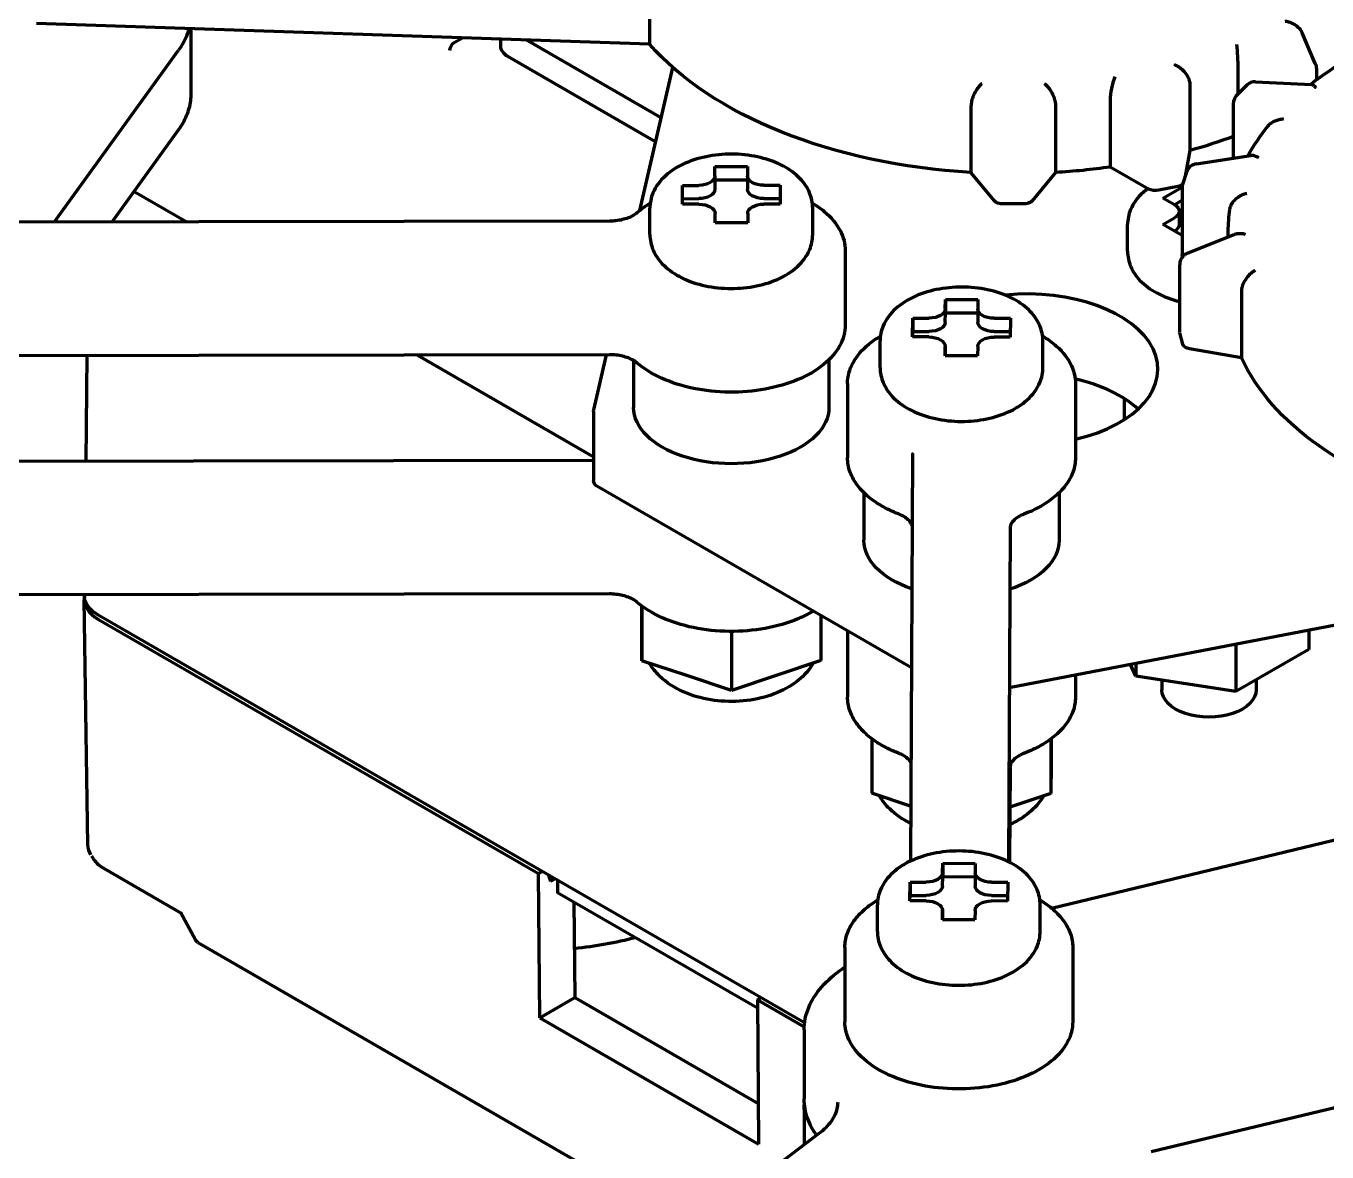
# Model space of a CAD drawing. Header units: millimetres. Extents: x 0 to 1189, y 0 to 841.
# Drawn here: x 583.7 to 623.66, y 314.16 to 348.75 of the extents above; entities that cross this region are included whole.
import ezdxf

# ---------------------------------------------------------------- set-up
doc = ezdxf.new("R2010")
doc.units = ezdxf.units.MM
doc.header["$LTSCALE"] = 0.75
doc.layers.add('Visible', color=7, linetype='Continuous', lineweight=70)

msp = doc.modelspace()

# ---------------------------------------------------------------- linework, layer by layer
at = {"layer": 'Visible', "extrusion": (0, 0.816497, 0.57735)}
for p, q in [((602.848, 350.232), (602.848, 348.191)), ((602.848, 348.191), (584.023, 348.826)), ((588.773, 346.688), (588.773, 348.666)), ((623.297, 347.6), (622.898, 348.535)), ((596.85, 348.239), (597.102, 348.385)), ((598.268, 348.301), (598.268, 348.137)), ((603.207, 345.925), (599.062, 348.318)), ((584.567, 342.726), (588.385, 348.009)), ((603.037, 345.193), (598.502, 347.811)), ((602.55, 343.084), (603.564, 347.472)), ((620.92, 347.446), (620.92, 346.661)), ((623.333, 347.427), (623.333, 347.089)), ((619.444, 346.962), (619.444, 344.921)), ((621.209, 346.942), (620.916, 346.657)), ((621.458, 347.037), (623.178, 346.95)), ((612.723, 346.287), (612.723, 344.246)), ((615.323, 346.287), (615.323, 344.246)), ((616.996, 346.455), (616.996, 344.414)), ((620.781, 346.346), (620.781, 344.686)), ((586.339, 342.728), (588.385, 345.56)), ((619.444, 344.921), (619.303, 344.136)), ((619.648, 344.514), (621.316, 344.768)), ((604.857, 344.43), (605.857, 344.432)), ((604.859, 344.142), (604.857, 344.43)), ((604.859, 344.141), (604.859, 343.733)), ((605.857, 344.432), (605.859, 344.143)), ((605.857, 344.432), (605.857, 344.024)), ((613.442, 343.382), (612.723, 344.246)), ((615.323, 344.246), (614.605, 343.382)), ((618.178, 343.74), (616.996, 344.414)), ((619.344, 344.258), (619.228, 343.91)), ((587.016, 343.665), (588.632, 342.732)), ((603.86, 343.851), (604.36, 343.852)), ((603.863, 343.274), (603.86, 343.851)), ((604.859, 344.022), (605.857, 344.024)), ((605.857, 344.024), (605.859, 343.735)), ((606.36, 343.855), (606.86, 343.856)), ((606.86, 343.856), (606.863, 343.279)), ((606.86, 343.856), (606.86, 343.448)), ((619.076, 343.822), (618.49, 343.7)), ((618.62, 343.463), (619.206, 343.802)), ((619.205, 343.771), (619.205, 341.73)), ((603.862, 343.443), (604.36, 343.444)), ((604.363, 343.275), (603.863, 343.274)), ((606.36, 343.447), (606.86, 343.448)), ((606.863, 343.279), (606.363, 343.278)), ((606.86, 343.448), (606.861, 343.279)), ((614.335, 343.283), (613.712, 343.283)), ((618.973, 343.259), (618.62, 343.463)), ((618.973, 343.259), (619.205, 343.393)), ((602.861, 342.34), (602.861, 343.157)), ((604.865, 342.698), (604.864, 342.987)), ((605.864, 342.989), (605.865, 342.7)), ((605.864, 342.989), (605.864, 342.7)), ((607.861, 342.34), (607.861, 343.157)), ((619.12, 343.055), (619.12, 342.647)), ((601.616, 342.753), (579.099, 342.717)), ((605.865, 342.7), (604.865, 342.698)), ((617.534, 341.83), (617.534, 342.647)), ((618.62, 342.647), (618.973, 342.851)), ((619.205, 342.309), (618.62, 342.647)), ((619.396, 341.78), (620.81, 342.34)), ((620.615, 342.442), (620.615, 342.263)), ((608.861, 341.85), (608.861, 339.564)), ((619.131, 341.396), (619.131, 339.355)), ((621.03, 340.598), (621.03, 338.557)), ((611.935, 340.061), (611.937, 340.349)), ((611.937, 340.349), (612.937, 340.348)), ((611.937, 340.349), (611.937, 339.941)), ((612.937, 340.348), (612.935, 340.059)), ((610.931, 339.196), (610.934, 339.774)), ((610.934, 339.774), (611.434, 339.773)), ((610.934, 339.774), (610.934, 339.365)), ((611.935, 339.653), (611.937, 339.941)), ((611.937, 339.941), (612.935, 339.94)), ((612.935, 340.058), (612.935, 339.65)), ((613.434, 339.77), (613.934, 339.769)), ((613.934, 339.769), (613.931, 339.192)), ((610.933, 339.196), (610.934, 339.365)), ((610.934, 339.365), (611.434, 339.365)), ((613.434, 339.361), (613.932, 339.361)), ((619.23, 338.973), (619.135, 339.328)), ((609.932, 338.258), (609.932, 339.074)), ((611.431, 339.196), (610.931, 339.196)), ((611.928, 338.617), (611.93, 338.906)), ((611.93, 338.907), (611.93, 338.617)), ((612.93, 338.904), (612.928, 338.616)), ((613.931, 339.192), (613.431, 339.192)), ((614.932, 338.258), (614.932, 339.074)), ((601.624, 338.65), (579.107, 338.614)), ((585.54, 335.379), (585.579, 338.624)), ((595.719, 338.641), (601.13, 335.516)), ((601.135, 336.956), (601.526, 338.65)), ((602.361, 338.473), (602.361, 337.033)), ((608.361, 338.497), (608.361, 337.033)), ((612.928, 338.616), (611.928, 338.617)), ((621.03, 338.557), (619.44, 338.834)), ((608.932, 337.768), (608.932, 335.482)), ((615.932, 337.768), (615.932, 335.482)), ((617.424, 337.312), (617.424, 336.653)), ((601.13, 336.911), (601.13, 334.788)), ((601.13, 335.404), (581.024, 335.371)), ((610.922, 335.61), (610.862, 323.096)), ((610.891, 329.037), (601.23, 334.615)), ((609.432, 334.415), (609.432, 332.951)), ((615.432, 334.415), (615.432, 332.951)), ((613.922, 333.319), (613.873, 323.079)), ((601.624, 331.302), (579.107, 331.266)), ((585.49, 331.262), (585.491, 331.276)), ((585.598, 323.597), (585.484, 331.126)), ((602.611, 330.17), (602.608, 330.938)), ((602.616, 330.932), (602.616, 329.253)), ((627.805, 331.091), (613.899, 328.415)), ((585.924, 330.522), (599.443, 322.716)), ((607.612, 318.126), (585.93, 330.644)), ((608.116, 330.64), (608.116, 329.262)), ((602.611, 330.172), (602.611, 330.011)), ((602.616, 329.253), (602.611, 330.17)), ((605.37, 330.153), (605.37, 328.341)), ((608.932, 330.168), (608.932, 328.133)), ((623.101, 330.186), (623.101, 329.598)), ((620.856, 329.754), (620.856, 328.302)), ((623.101, 329.598), (620.856, 328.302)), ((603.993, 328.797), (602.616, 329.253)), ((608.116, 329.262), (606.743, 328.802)), ((617.788, 328.776), (617.623, 329.132)), ((617.788, 329.164), (617.788, 328.776)), ((605.37, 328.341), (603.993, 328.797)), ((606.743, 328.802), (605.37, 328.341)), ((615.932, 328.807), (615.932, 328.133)), ((620.856, 328.302), (617.788, 328.776)), ((618.584, 328.653), (618.584, 328.358)), ((621.484, 328.664), (621.484, 328.358)), ((609.678, 326.856), (609.678, 325.18)), ((615.178, 326.849), (615.178, 325.171)), ((615.186, 326.856), (615.182, 326.088)), ((615.182, 326.088), (615.178, 325.171)), ((615.182, 326.09), (615.182, 325.929)), ((613.922, 325.97), (613.908, 323.061)), ((610.87, 324.78), (609.678, 325.18)), ((615.178, 325.171), (613.916, 324.753)), ((615.195, 321.654), (628.437, 324.843)), ((585.77, 323.166), (585.718, 323.248)), ((611.852, 322.74), (611.854, 323.029)), ((611.854, 323.029), (612.854, 323.027)), ((611.854, 323.029), (611.854, 322.621)), ((612.854, 323.027), (612.852, 322.739)), ((586.098, 322.865), (588.481, 321.49)), ((599.443, 322.716), (599.552, 322.779)), ((599.477, 318.286), (599.443, 322.716)), ((599.745, 322.668), (599.811, 322.479)), ((599.941, 322.555), (599.811, 322.479)), ((600.023, 322.507), (600.023, 322.112)), ((611.852, 322.332), (611.854, 322.621)), ((611.854, 322.621), (612.852, 322.619)), ((612.852, 322.738), (612.852, 322.33)), ((600.023, 322.136), (606.163, 318.591)), ((600.023, 322.112), (600.044, 322.124)), ((610.848, 321.876), (610.851, 322.453)), ((610.851, 322.453), (611.351, 322.452)), ((610.851, 322.453), (610.851, 322.045)), ((613.351, 322.449), (613.851, 322.448)), ((613.851, 322.448), (613.848, 321.871)), ((600.529, 321.844), (600.552, 318.906)), ((609.849, 320.937), (609.849, 321.754)), ((611.348, 321.875), (610.848, 321.876)), ((610.85, 321.876), (610.851, 322.045)), ((610.851, 322.045), (611.351, 322.044)), ((613.848, 321.871), (613.348, 321.872)), ((613.351, 322.041), (613.849, 322.04)), ((614.849, 320.937), (614.849, 321.754)), ((588.449, 321.508), (588.902, 320.678)), ((611.845, 321.297), (611.847, 321.586)), ((612.845, 321.295), (611.845, 321.297)), ((611.847, 321.586), (611.847, 321.297)), ((612.847, 321.584), (612.845, 321.295)), ((588.978, 320.6), (604.199, 311.812)), ((608.849, 320.448), (608.849, 318.161)), ((615.849, 320.448), (615.849, 318.161)), ((599.477, 318.286), (600.552, 318.906)), ((600.552, 318.906), (606.185, 315.654)), ((606.161, 318.838), (606.27, 318.901)), ((606.161, 318.838), (606.194, 314.407)), ((606.161, 318.838), (607.602, 318.006)), ((599.477, 318.286), (606.194, 314.407)), ((634.914, 318.176), (618.257, 314.164)), ((607.599, 317.916), (607.599, 315.793)), ((607.599, 315.467), (607.599, 314.384)), ((608.052, 314.727), (599.793, 308.481))]:
    msp.add_line(p, q, dxfattribs=at)
at = {"layer": 'Visible', "extrusion": (-2e-16, 1e-16, -1)}
msp.add_arc((-586.712, 349.241), 2.077, 196.0184, 216.3661, dxfattribs=at)
at = {"layer": 'Visible', "extrusion": (-1e-16, 1e-16, -1)}
for centre, radius, start, end in [((-615.02, 347.451), 5.9, 172.857, 180.0523), ((-601.33, 334.788), 0.2, 300, 360)]:
    msp.add_arc(centre, radius, start, end, dxfattribs=at)
at = {"layer": 'Visible'}
for centre, radius, start, end in [((629.62, 338.635), 10.535, 120.0668, 127.8697), ((619.031, 346.418), 2.035, 157.8768, 178.9405), ((621.441, 346.705), 0.333, 87.0337, 134.3695), ((621.215, 346.342), 0.434, 133.5122, 179.4559), ((626.631, 341.797), 6.162, 141.1235, 151.321), ((619.703, 344.14), 0.378, 98.3255, 161.8778), ((619.644, 343.77), 0.438, 161.4125, 179.8584), ((625.142, 342.441), 4.526, 171.4839, 179.9884)]:
    msp.add_arc(centre, radius, start, end, dxfattribs=at)
at = {"layer": 'Visible', "extrusion": (0, 0, -1)}
for centre, radius, start, end in [((-622.894, 347.426), 0.439, 156.6692, 179.7903), ((-601.33, 336.911), 0.2, 360, 13.0039)]:
    msp.add_arc(centre, radius, start, end, dxfattribs=at)
at = {"layer": 'Visible', "extrusion": (-2e-16, 0, -1)}
msp.add_arc((-589.078, 320.773), 0.2, 300, 331.3671, dxfattribs=at)
at = {"layer": 'Visible', "extrusion": (0, -2e-16, -1)}
msp.add_ellipse((596.858, 348.071), major_axis=(0.09, 0.179), ratio=0.610669, start_param=3.969954, end_param=5.532265, dxfattribs=at)
at = {"layer": 'Visible'}
for centre, major_axis, ratio, start_param, end_param in [((599.068, 348.137), (0.8, 0), 0.57735, 3.141593, 3.926991), ((614.465, 338.207), (-4, 0), 0.57735, 1.946328, 4.886369), ((614.465, 335.757), (4, 0), 0.57735, 0.55899, 1.197391), ((586.984, 331.134), (-1.5, 0), 0.577306, -0.099999, 0.78536), ((598.983, 325.243), (-8.5, 0), 0.57735, 1.755004, 1.986665)]:
    msp.add_ellipse(centre, major_axis=major_axis, ratio=ratio, start_param=start_param, end_param=end_param, dxfattribs=at)
at = {"layer": 'Visible', "extrusion": (-1e-16, -2e-16, -1)}
for centre, major_axis, start_param, end_param in [((614.023, 351.424), (12.5, 0), 1.674985, 2.677066), ((618.389, 343.863), (0.3, 0), 1.226486, 2.350024), ((614.335, 343.456), (-0.3, 0), 3.588851, 4.712389), ((618.62, 343.055), (0.5, 0), -0.785398, 0.785398), ((633.115, 340.401), (12.5, 0), 2.035323, 2.883175)]:
    msp.add_ellipse(centre, major_axis=major_axis, ratio=0.57735, start_param=start_param, end_param=end_param, dxfattribs=at)
at = {"layer": 'Visible', "extrusion": (-2e-16, -2e-16, -1)}
for centre, major_axis, start_param, end_param in [((614.023, 351.424), (12.5, 0), 0.999655, 1.122298), ((619.431, 339.355), (0.3, 0), 2.987363, 3.141593), ((612.432, 332.951), (3, 0), 2.106068, 3.141593)]:
    msp.add_ellipse(centre, major_axis=major_axis, ratio=0.57735, start_param=start_param, end_param=end_param, dxfattribs=at)
at = {"layer": 'Visible', "extrusion": (-1e-16, 0, -1)}
for centre, start_param, end_param in [((604.359, 344.141), -0.002766, 1.56803), ((604.359, 343.733), 0, 1.56803), ((606.364, 342.989), 3.138827, 4.709623)]:
    msp.add_ellipse(centre, major_axis=(0.5, 0), ratio=0.57735, start_param=start_param, end_param=end_param, dxfattribs=at)
at = {"layer": 'Visible', "extrusion": (-2e-16, -1e-16, -1)}
for centre, major_axis, start_param, end_param in [((606.359, 344.144), (0.5, 0), 1.56803, 3.138827), ((614.023, 351.424), (-12.5, 0), 4.472267, 4.608201), ((606.359, 343.736), (0.5, 0), 1.56803, 3.138827), ((618.974, 343.985), (-0.3, 0), 3.750756, 4.368079), ((604.364, 342.986), (0.5, 0), 4.709623, 6.280419)]:
    msp.add_ellipse(centre, major_axis=major_axis, ratio=0.57735, start_param=start_param, end_param=end_param, dxfattribs=at)
at = {"layer": 'Visible', "extrusion": (-1e-16, -3e-16, -1)}
for centre, major_axis, start_param, end_param in [((613.712, 343.456), (-0.3, 0), 4.712389, 5.835927), ((619.527, 339), (0.3, 0), 1.863826, 2.987363), ((586.99, 331.256), (-1.5, 0), -0.785408, 0.006981), ((611.352, 322.741), (0.5, 0), 0.002766, 1.573562), ((613.352, 322.738), (0.5, 0), 1.573562, 3.144359), ((611.352, 322.333), (0.5, 0), 0.002766, 1.573562), ((613.352, 322.33), (0.5, 0), 1.573562, 3.141593), ((611.347, 321.586), (0.5, 0), -1.56803, 0.002766), ((613.347, 321.583), (0.5, 0), 3.144359, 4.715155)]:
    msp.add_ellipse(centre, major_axis=major_axis, ratio=0.57735, start_param=start_param, end_param=end_param, dxfattribs=at)
at = {"layer": 'Visible', "extrusion": (-1e-16, -4e-16, -1)}
for centre, major_axis, end_param in [((618.62, 342.647), (0.5, 0), 0.785398), ((612.432, 332.951), (3, 0), 1.054625), ((620.034, 328.358), (1.45, 0), 3.141593)]:
    msp.add_ellipse(centre, major_axis=major_axis, ratio=0.57735, start_param=0, end_param=end_param, dxfattribs=at)
at = {"layer": 'Visible', "extrusion": (-2e-16, -4e-16, -1)}
msp.add_ellipse((619.505, 341.73), major_axis=(0.3, 0), ratio=0.57735, start_param=2.737186, end_param=3.141593, dxfattribs=at)
at = {"layer": 'Visible', "extrusion": (-3e-16, -3e-16, -1)}
for centre, start_param, end_param in [((611.435, 340.062), 0.002766, 1.573562), ((613.435, 340.058), 1.573562, 3.144359), ((611.435, 339.653), 0.002766, 1.573562), ((613.435, 339.65), 1.573562, 3.141593), ((611.43, 338.907), -1.56803, 0.002766), ((613.43, 338.904), 3.144359, 4.715155)]:
    msp.add_ellipse(centre, major_axis=(0.5, 0), ratio=0.57735, start_param=start_param, end_param=end_param, dxfattribs=at)
at = {"layer": 'Visible', "extrusion": (-3e-16, -1e-16, -1)}
msp.add_ellipse((605.361, 337.033), major_axis=(3, 0), ratio=0.57735, start_param=0, end_param=3.141593, dxfattribs=at)
at = {"layer": 'Visible'}
for points, knots in [([(622.374, 348.898), (622.375, 348.898), (622.377, 348.898), (622.423, 348.89), (622.468, 348.878), (622.556, 348.847), (622.598, 348.828), (622.699, 348.771), (622.755, 348.729), (622.841, 348.638), (622.874, 348.591), (622.897, 348.539), (622.898, 348.537), (622.898, 348.535)], [-0.16942043, -0.16942043, -0.16942043, -0.16942043, -0.16905579, -0.16905579, -0.15495247, -0.15495247, -0.14106674, -0.14106674, -0.12015184, -0.12015184, -0.10178354, -0.10178354, -0.10107132, -0.10107132, -0.10107132, -0.10107132]), ([(613.052, 346.968), (613.051, 346.967), (613.05, 346.967), (613.023, 346.944), (612.996, 346.917), (612.945, 346.857), (612.919, 346.824), (612.86, 346.734), (612.827, 346.674), (612.775, 346.554), (612.755, 346.496), (612.73, 346.385), (612.723, 346.334), (612.723, 346.287)], [-0.00036465, -0.00036465, -0.00036465, -0.00036465, 0, 0, 0.01410331, 0.01410331, 0.02798905, 0.02798905, 0.04890394, 0.04890394, 0.06727225, 0.06727225, 0.08452789, 0.08452789, 0.08452789, 0.08452789]), ([(623.317, 346.851), (623.317, 346.851), (623.316, 346.852), (623.296, 346.877), (623.276, 346.897), (623.238, 346.928), (623.22, 346.939), (623.194, 346.948), (623.186, 346.95), (623.178, 346.95)], [-0.00036465, -0.00036465, -0.00036465, -0.00036465, 0, 0, 0.01410331, 0.01410331, 0.02798905, 0.02798905, 0.03466146, 0.03466146, 0.03466146, 0.03466146]), ([(622.327, 345.885), (622.326, 345.885), (622.325, 345.885), (622.277, 345.883), (622.23, 345.877), (622.139, 345.856), (622.095, 345.842), (621.991, 345.797), (621.933, 345.762), (621.867, 345.701), (621.85, 345.683), (621.834, 345.664)], [-0.16942043, -0.16942043, -0.16942043, -0.16942043, -0.16905579, -0.16905579, -0.15495247, -0.15495247, -0.14106674, -0.14106674, -0.12015184, -0.12015184, -0.11193437, -0.11193437, -0.11193437, -0.11193437]), ([(607.861, 343.157), (607.861, 343.317), (607.827, 343.476), (607.699, 343.782), (607.6, 343.927), (607.336, 344.206), (607.162, 344.334), (606.753, 344.555), (606.513, 344.644), (606.006, 344.768), (605.74, 344.803), (605.206, 344.817), (604.938, 344.798), (604.422, 344.706), (604.174, 344.633), (603.718, 344.432), (603.51, 344.304), (603.172, 343.996), (603.038, 343.819), (602.894, 343.472), (602.861, 343.315), (602.861, 343.157)], [3.138827, 3.138827, 3.138827, 3.138827, 3.376365, 3.376365, 3.637901, 3.637901, 3.956214, 3.956214, 4.30936, 4.30936, 4.661548, 4.661548, 5.01025, 5.01025, 5.361014, 5.361014, 5.715701, 5.715701, 6.045937, 6.045937, 6.280419, 6.280419, 6.280419, 6.280419]), ([(621.554, 344.706), (621.553, 344.707), (621.552, 344.707), (621.518, 344.727), (621.485, 344.742), (621.421, 344.763), (621.391, 344.769), (621.346, 344.771), (621.331, 344.77), (621.316, 344.768)], [-0.00036465, -0.00036465, -0.00036465, -0.00036465, 0, 0, 0.01410331, 0.01410331, 0.02798905, 0.02798905, 0.03543731, 0.03543731, 0.03543731, 0.03543731]), ([(618.153, 343.754), (618.103, 343.716), (618.054, 343.676), (617.845, 343.486), (617.711, 343.309), (617.567, 342.962), (617.534, 342.804), (617.534, 342.647)], [6.4098449, 6.4098449, 6.4098449, 6.4098449, 6.5038652, 6.5038652, 6.8341016, 6.8341016, 7.0685835, 7.0685835, 7.0685835, 7.0685835]), ([(621.187, 343.604), (621.185, 343.604), (621.184, 343.604), (621.14, 343.593), (621.097, 343.577), (621.014, 343.54), (620.974, 343.517), (620.878, 343.452), (620.825, 343.405), (620.743, 343.307), (620.712, 343.257), (620.679, 343.174), (620.67, 343.143), (620.665, 343.112)], [-0.16942043, -0.16942043, -0.16942043, -0.16942043, -0.16905579, -0.16905579, -0.15495247, -0.15495247, -0.14106674, -0.14106674, -0.12015184, -0.12015184, -0.10178354, -0.10178354, -0.09063303, -0.09063303, -0.09063303, -0.09063303]), ([(602.861, 342.34), (602.861, 342.18), (602.895, 342.021), (603.024, 341.715), (603.123, 341.57), (603.387, 341.291), (603.561, 341.164), (603.97, 340.942), (604.21, 340.853), (604.716, 340.729), (604.983, 340.695), (605.517, 340.68), (605.785, 340.699), (606.3, 340.792), (606.548, 340.865), (607.005, 341.065), (607.213, 341.194), (607.55, 341.501), (607.685, 341.678), (607.828, 342.025), (607.861, 342.182), (607.861, 342.34)], [6.280419, 6.280419, 6.280419, 6.280419, 6.517958, 6.517958, 6.779494, 6.779494, 7.097806, 7.097806, 7.450953, 7.450953, 7.803141, 7.803141, 8.151843, 8.151843, 8.502607, 8.502607, 8.857294, 8.857294, 9.18753, 9.18753, 9.422012, 9.422012, 9.422012, 9.422012]), ([(621.147, 342.344), (621.146, 342.344), (621.145, 342.345), (621.102, 342.357), (621.059, 342.364), (620.977, 342.37), (620.938, 342.369), (620.869, 342.359), (620.838, 342.351), (620.81, 342.34)], [-0.00036465, -0.00036465, -0.00036465, -0.00036465, 0, 0, 0.01410331, 0.01410331, 0.02798905, 0.02798905, 0.03969633, 0.03969633, 0.03969633, 0.03969633]), ([(617.534, 341.83), (617.534, 341.67), (617.568, 341.511), (617.696, 341.204), (617.795, 341.06), (618.059, 340.781), (618.234, 340.653), (618.641, 340.432), (618.879, 340.344), (619.131, 340.282)], [0.785398, 0.785398, 0.785398, 0.785398, 1.022937, 1.022937, 1.284473, 1.284473, 1.602785, 1.602785, 1.953817, 1.953817, 1.953817, 1.953817]), ([(619.396, 341.78), (619.369, 341.769), (619.341, 341.755), (619.288, 341.72), (619.263, 341.699), (619.217, 341.649), (619.197, 341.621), (619.164, 341.56), (619.151, 341.528), (619.135, 341.462), (619.131, 341.428), (619.131, 341.396)], [-0.8618925, -0.8618925, -0.8618925, -0.8618925, -0.689514, -0.689514, -0.5171355, -0.5171355, -0.344757, -0.344757, -0.1723785, -0.1723785, 0, 0, 0, 0]), ([(621.446, 341.236), (621.445, 341.235), (621.444, 341.235), (621.409, 341.215), (621.375, 341.192), (621.309, 341.139), (621.277, 341.11), (621.201, 341.028), (621.16, 340.971), (621.095, 340.858), (621.07, 340.803), (621.038, 340.695), (621.03, 340.645), (621.03, 340.598)], [-0.16942043, -0.16942043, -0.16942043, -0.16942043, -0.16905579, -0.16905579, -0.15495247, -0.15495247, -0.14106674, -0.14106674, -0.12015184, -0.12015184, -0.10178354, -0.10178354, -0.08452789, -0.08452789, -0.08452789, -0.08452789]), ([(614.932, 339.074), (614.932, 339.234), (614.898, 339.394), (614.77, 339.7), (614.671, 339.844), (614.407, 340.124), (614.233, 340.251), (613.824, 340.473), (613.584, 340.562), (613.078, 340.685), (612.811, 340.72), (612.277, 340.735), (612.009, 340.715), (611.493, 340.623), (611.245, 340.55), (610.789, 340.349), (610.581, 340.221), (610.244, 339.914), (610.109, 339.737), (609.965, 339.39), (609.932, 339.232), (609.932, 339.074)], [3.144359, 3.144359, 3.144359, 3.144359, 3.381897, 3.381897, 3.643433, 3.643433, 3.961746, 3.961746, 4.314892, 4.314892, 4.66708, 4.66708, 5.015782, 5.015782, 5.366546, 5.366546, 5.721233, 5.721233, 6.05147, 6.05147, 6.285951, 6.285951, 6.285951, 6.285951]), ([(608.861, 339.564), (608.861, 339.349), (608.804, 339.133), (608.581, 338.721), (608.412, 338.526), (607.977, 338.171), (607.708, 338.014), (607.099, 337.758), (606.759, 337.659), (606.045, 337.529), (605.671, 337.498), (604.924, 337.506), (604.553, 337.545), (603.848, 337.69), (603.515, 337.795), (602.933, 338.06), (602.681, 338.216), (602.474, 338.393)], [3.144359, 3.144359, 3.144359, 3.144359, 3.447308, 3.447308, 3.761223, 3.761223, 4.085042, 4.085042, 4.409769, 4.409769, 4.733683, 4.733683, 5.057277, 5.057277, 5.38127, 5.38127, 5.694154, 5.694154, 5.694154, 5.694154]), ([(608.932, 337.768), (608.932, 337.984), (608.99, 338.199), (609.213, 338.611), (609.382, 338.807), (609.701, 339.066), (609.816, 339.147), (609.942, 339.221)], [1.5680303, 1.5680303, 1.5680303, 1.5680303, 1.87098, 1.87098, 2.1848941, 2.1848941, 2.3385691, 2.3385691, 2.3385691, 2.3385691]), ([(602.474, 338.393), (602.44, 338.423), (602.399, 338.452), (602.306, 338.505), (602.255, 338.529), (602.144, 338.572), (602.084, 338.59), (601.959, 338.62), (601.894, 338.631), (601.76, 338.646), (601.692, 338.65), (601.624, 338.65)], [3.7306236, 3.7306236, 3.7306236, 3.7306236, 3.9269767, 3.9269767, 4.1233298, 4.1233298, 4.3196828, 4.3196828, 4.5160359, 4.5160359, 4.712389, 4.712389, 4.712389, 4.712389]), ([(609.932, 338.258), (609.932, 338.098), (609.966, 337.939), (610.095, 337.632), (610.194, 337.488), (610.458, 337.209), (610.632, 337.081), (611.041, 336.859), (611.281, 336.771), (611.787, 336.647), (612.054, 336.612), (612.588, 336.597), (612.856, 336.617), (613.371, 336.709), (613.62, 336.782), (614.076, 336.983), (614.284, 337.111), (614.621, 337.419), (614.756, 337.595), (614.899, 337.943), (614.932, 338.1), (614.932, 338.258)], [0.002766, 0.002766, 0.002766, 0.002766, 0.240304, 0.240304, 0.50184, 0.50184, 0.820153, 0.820153, 1.1733, 1.1733, 1.525488, 1.525488, 1.874189, 1.874189, 2.224954, 2.224954, 2.57964, 2.57964, 2.909877, 2.909877, 3.144359, 3.144359, 3.144359, 3.144359]), ([(610.5, 333.759), (610.311, 333.833), (610.134, 333.917), (609.811, 334.104), (609.665, 334.207), (609.409, 334.43), (609.298, 334.549), (609.119, 334.8), (609.049, 334.932), (608.956, 335.203), (608.932, 335.342), (608.932, 335.482)], [0.589031, 0.589031, 0.589031, 0.589031, 0.7848308, 0.7848308, 0.9806307, 0.9806307, 1.1764305, 1.1764305, 1.3722304, 1.3722304, 1.5680303, 1.5680303, 1.5680303, 1.5680303]), ([(610.911, 333.401), (610.91, 333.406), (610.908, 333.411), (610.896, 333.447), (610.88, 333.479), (610.835, 333.541), (610.807, 333.572), (610.738, 333.632), (610.697, 333.661), (610.606, 333.714), (610.555, 333.738), (610.5, 333.759)], [1.7353237, 1.7353237, 1.7353237, 1.7353237, 1.7693622, 1.7693622, 1.9651621, 1.9651621, 2.160962, 2.160962, 2.3567618, 2.3567618, 2.5525617, 2.5525617, 2.5525617, 2.5525617]), ([(614.349, 333.753), (614.294, 333.732), (614.242, 333.708), (614.15, 333.655), (614.109, 333.626), (614.039, 333.566), (614.011, 333.535), (613.965, 333.472), (613.949, 333.441), (613.927, 333.379), (613.922, 333.349), (613.922, 333.319)], [3.7306236, 3.7306236, 3.7306236, 3.7306236, 3.9269767, 3.9269767, 4.1233298, 4.1233298, 4.3196828, 4.3196828, 4.5160359, 4.5160359, 4.712389, 4.712389, 4.712389, 4.712389]), ([(602.474, 331.045), (602.44, 331.075), (602.399, 331.104), (602.306, 331.157), (602.255, 331.181), (602.144, 331.223), (602.084, 331.242), (601.959, 331.271), (601.894, 331.283), (601.76, 331.298), (601.692, 331.302), (601.624, 331.302)], [3.7306236, 3.7306236, 3.7306236, 3.7306236, 3.9269767, 3.9269767, 4.1233298, 4.1233298, 4.3196828, 4.3196828, 4.5160359, 4.5160359, 4.712389, 4.712389, 4.712389, 4.712389]), ([(607.877, 330.777), (607.731, 330.689), (607.573, 330.609), (607.099, 330.409), (606.759, 330.31), (606.045, 330.18), (605.671, 330.149), (604.924, 330.157), (604.553, 330.196), (603.848, 330.341), (603.515, 330.447), (602.933, 330.711), (602.681, 330.868), (602.474, 331.045)], [3.904707, 3.904707, 3.904707, 3.904707, 4.085042, 4.085042, 4.409769, 4.409769, 4.733683, 4.733683, 5.057277, 5.057277, 5.38127, 5.38127, 5.694154, 5.694154, 5.694154, 5.694154]), ([(607.883, 329.184), (607.836, 329.104), (607.784, 329.028), (607.582, 328.778), (607.413, 328.633), (607.001, 328.36), (606.75, 328.248), (606.206, 328.079), (605.911, 328.028), (605.319, 327.99), (605.022, 328.004), (604.441, 328.098), (604.158, 328.177), (603.625, 328.413), (603.374, 328.569), (603.039, 328.896), (602.932, 329.027), (602.843, 329.178)], [0.327901, 0.327901, 0.327901, 0.327901, 0.4378, 0.4378, 0.720525, 0.720525, 1.079682, 1.079682, 1.465208, 1.465208, 1.845369, 1.845369, 2.227728, 2.227728, 2.610087, 2.610087, 2.816463, 2.816463, 2.816463, 2.816463]), ([(610.5, 326.411), (610.311, 326.484), (610.134, 326.568), (609.811, 326.755), (609.665, 326.859), (609.409, 327.081), (609.298, 327.2), (609.119, 327.451), (609.049, 327.583), (608.956, 327.855), (608.932, 327.994), (608.932, 328.133)], [0.589031, 0.589031, 0.589031, 0.589031, 0.7848308, 0.7848308, 0.9806307, 0.9806307, 1.1764305, 1.1764305, 1.3722304, 1.3722304, 1.5680303, 1.5680303, 1.5680303, 1.5680303]), ([(615.932, 328.133), (615.932, 327.993), (615.908, 327.853), (615.814, 327.58), (615.744, 327.448), (615.563, 327.196), (615.451, 327.076), (615.192, 326.853), (615.044, 326.749), (614.718, 326.562), (614.54, 326.478), (614.349, 326.405)], [4.7096229, 4.7096229, 4.7096229, 4.7096229, 4.9065292, 4.9065292, 5.1034355, 5.1034355, 5.3003418, 5.3003418, 5.4972481, 5.4972481, 5.6941543, 5.6941543, 5.6941543, 5.6941543]), ([(610.877, 326.132), (610.871, 326.142), (610.864, 326.152), (610.835, 326.192), (610.807, 326.224), (610.738, 326.283), (610.697, 326.312), (610.606, 326.365), (610.555, 326.39), (610.5, 326.411)], [1.9037647, 1.9037647, 1.9037647, 1.9037647, 1.9651621, 1.9651621, 2.160962, 2.160962, 2.3567618, 2.3567618, 2.5525617, 2.5525617, 2.5525617, 2.5525617]), ([(614.349, 326.405), (614.294, 326.383), (614.242, 326.359), (614.15, 326.306), (614.109, 326.277), (614.039, 326.218), (614.011, 326.186), (613.965, 326.124), (613.949, 326.093), (613.927, 326.031), (613.922, 326.001), (613.922, 325.97)], [3.7306236, 3.7306236, 3.7306236, 3.7306236, 3.9269767, 3.9269767, 4.1233298, 4.1233298, 4.3196828, 4.3196828, 4.5160359, 4.5160359, 4.712389, 4.712389, 4.712389, 4.712389]), ([(614.849, 321.754), (614.849, 321.914), (614.816, 322.073), (614.687, 322.38), (614.588, 322.524), (614.324, 322.803), (614.15, 322.931), (613.741, 323.152), (613.501, 323.241), (612.995, 323.365), (612.728, 323.4), (612.194, 323.414), (611.926, 323.395), (611.41, 323.303), (611.162, 323.23), (610.706, 323.029), (610.498, 322.901), (610.161, 322.593), (610.026, 322.416), (609.882, 322.069), (609.849, 321.912), (609.849, 321.754)], [3.144359, 3.144359, 3.144359, 3.144359, 3.381897, 3.381897, 3.643433, 3.643433, 3.961746, 3.961746, 4.314892, 4.314892, 4.66708, 4.66708, 5.015782, 5.015782, 5.366546, 5.366546, 5.721233, 5.721233, 6.05147, 6.05147, 6.285951, 6.285951, 6.285951, 6.285951]), ([(608.849, 320.448), (608.849, 320.588), (608.874, 320.728), (608.968, 321.001), (609.038, 321.133), (609.219, 321.385), (609.331, 321.505), (609.579, 321.719), (609.712, 321.814), (609.859, 321.901)], [1.5680303, 1.5680303, 1.5680303, 1.5680303, 1.7649365, 1.7649365, 1.9618428, 1.9618428, 2.1587491, 2.1587491, 2.3385691, 2.3385691, 2.3385691, 2.3385691]), ([(609.849, 320.937), (609.849, 320.777), (609.883, 320.618), (610.012, 320.312), (610.111, 320.168), (610.375, 319.888), (610.549, 319.761), (610.958, 319.539), (611.198, 319.45), (611.704, 319.327), (611.971, 319.292), (612.505, 319.277), (612.773, 319.296), (613.288, 319.389), (613.537, 319.462), (613.993, 319.663), (614.201, 319.791), (614.538, 320.098), (614.673, 320.275), (614.816, 320.622), (614.849, 320.779), (614.849, 320.937)], [0.002766, 0.002766, 0.002766, 0.002766, 0.240304, 0.240304, 0.50184, 0.50184, 0.820153, 0.820153, 1.1733, 1.1733, 1.525488, 1.525488, 1.874189, 1.874189, 2.224954, 2.224954, 2.57964, 2.57964, 2.909877, 2.909877, 3.144359, 3.144359, 3.144359, 3.144359]), ([(607.599, 317.916), (607.599, 318.149), (607.647, 318.382), (607.832, 318.828), (607.969, 319.041), (608.317, 319.437), (608.53, 319.62), (608.798, 319.802), (608.824, 319.819), (608.849, 319.836)], [4.0603724, 4.0603724, 4.0603724, 4.0603724, 4.2954955, 4.2954955, 4.5306186, 4.5306186, 4.7657416, 4.7657416, 4.7900483, 4.7900483, 4.7900483, 4.7900483]), ([(615.849, 318.161), (615.849, 317.946), (615.792, 317.73), (615.569, 317.319), (615.4, 317.123), (614.965, 316.768), (614.696, 316.611), (614.087, 316.355), (613.747, 316.256), (613.033, 316.126), (612.659, 316.095), (611.912, 316.103), (611.541, 316.142), (610.836, 316.287), (610.503, 316.392), (609.91, 316.662), (609.65, 316.825), (609.23, 317.195), (609.07, 317.402), (608.89, 317.796), (608.849, 317.979), (608.849, 318.161)], [4.709623, 4.709623, 4.709623, 4.709623, 5.012573, 5.012573, 5.326487, 5.326487, 5.650306, 5.650306, 5.975033, 5.975033, 6.298948, 6.298948, 6.622541, 6.622541, 6.946534, 6.946534, 7.27133, 7.27133, 7.594626, 7.594626, 7.851216, 7.851216, 7.851216, 7.851216]), ([(607.982, 314.674), (607.932, 314.743), (607.886, 314.815), (607.792, 314.983), (607.747, 315.081), (607.674, 315.281), (607.646, 315.382), (607.609, 315.587), (607.599, 315.69), (607.599, 315.793)], [3.6684376, 3.6684376, 3.6684376, 3.6684376, 3.7475931, 3.7475931, 3.8518528, 3.8518528, 3.9561126, 3.9561126, 4.0603724, 4.0603724, 4.0603724, 4.0603724])]:
    msp.add_open_spline(points, degree=3, knots=knots, dxfattribs=at)
for points in [[(598.268, 348.301), (598.268, 348.316), (598.269, 348.33), (598.271, 348.345)], [(602.463, 343.012), (602.584, 343.117), (602.721, 343.214), (602.871, 343.304)], [(602.612, 329.954), (602.612, 329.973), (602.611, 329.992), (602.611, 330.011)], [(585.693, 323.285), (585.634, 323.38), (585.6, 323.488), (585.598, 323.597)], [(607.599, 315.467), (607.599, 315.521), (607.602, 315.576), (607.607, 315.63)]]:
    msp.add_open_spline(points, degree=3, dxfattribs=at)
at = {"layer": 'Visible', "extrusion": (-7.0766e-12, -5.7067e-12, -1)}
msp.add_open_spline([(618.975, 347.563), (618.976, 347.562), (618.977, 347.562), (619.016, 347.545), (619.055, 347.525), (619.129, 347.478), (619.164, 347.451), (619.25, 347.375), (619.297, 347.323), (619.37, 347.216), (619.398, 347.163), (619.434, 347.058), (619.444, 347.009), (619.444, 346.962)], degree=3, knots=[-0.16942043, -0.16942043, -0.16942043, -0.16942043, -0.16905579, -0.16905579, -0.15495247, -0.15495247, -0.14106674, -0.14106674, -0.12015184, -0.12015184, -0.10178354, -0.10178354, -0.08452789, -0.08452789, -0.08452789, -0.08452789], dxfattribs=at)
at = {"layer": 'Visible', "extrusion": (8.8818e-12, 4.285e-12, -1)}
msp.add_open_spline([(614.995, 346.968), (614.996, 346.967), (614.996, 346.967), (615.024, 346.944), (615.05, 346.917), (615.102, 346.857), (615.127, 346.824), (615.187, 346.734), (615.22, 346.674), (615.272, 346.554), (615.291, 346.496), (615.317, 346.385), (615.323, 346.334), (615.323, 346.287)], degree=3, knots=[-0.16942043, -0.16942043, -0.16942043, -0.16942043, -0.16905579, -0.16905579, -0.15495247, -0.15495247, -0.14106674, -0.14106674, -0.12015184, -0.12015184, -0.10178354, -0.10178354, -0.08452789, -0.08452789, -0.08452789, -0.08452789], dxfattribs=at)
at = {"layer": 'Visible', "extrusion": (6.3545e-12, -3.2963e-12, -1)}
msp.add_open_spline([(588.385, 345.56), (588.435, 345.629), (588.481, 345.7), (588.563, 345.845), (588.599, 345.919), (588.662, 346.069), (588.688, 346.145), (588.731, 346.298), (588.747, 346.376), (588.768, 346.532), (588.773, 346.61), (588.773, 346.688)], degree=3, knots=[5.2359878, 5.2359878, 5.2359878, 5.2359878, 5.315024, 5.315024, 5.3940602, 5.3940602, 5.4730964, 5.4730964, 5.5521326, 5.5521326, 5.6311688, 5.6311688, 5.6311688, 5.6311688], dxfattribs=at)
at = {"layer": 'Visible', "extrusion": (6.68591e-09, -3.63228e-08, 1)}
msp.add_open_spline([(619.337, 344.239), (619.332, 344.238), (619.326, 344.237), (619.321, 344.236)], degree=3, dxfattribs=at)
at = {"layer": 'Visible', "extrusion": (1.0423e-12, 3.327e-13, -1)}
msp.add_open_spline([(607.852, 343.304), (607.982, 343.226), (608.102, 343.143), (608.429, 342.873), (608.6, 342.669), (608.81, 342.259), (608.861, 342.055), (608.861, 341.85)], degree=3, knots=[2.3738199, 2.3738199, 2.3738199, 2.3738199, 2.533452, 2.533452, 2.8571961, 2.8571961, 3.1443587, 3.1443587, 3.1443587, 3.1443587], dxfattribs=at)
at = {"layer": 'Visible', "extrusion": (8.167e-13, -7.0578e-12, -1)}
msp.add_open_spline([(602.463, 343.012), (602.429, 342.982), (602.388, 342.953), (602.297, 342.9), (602.246, 342.875), (602.135, 342.833), (602.075, 342.814), (601.951, 342.784), (601.886, 342.772), (601.752, 342.757), (601.684, 342.753), (601.616, 342.753)], degree=3, knots=[3.7306236, 3.7306236, 3.7306236, 3.7306236, 3.9269767, 3.9269767, 4.1233298, 4.1233298, 4.3196828, 4.3196828, 4.5160359, 4.5160359, 4.712389, 4.712389, 4.712389, 4.712389], dxfattribs=at)
at = {"layer": 'Visible', "extrusion": (-3.2811e-12, -2.7481e-12, -1)}
msp.add_open_spline([(614.923, 339.221), (615.078, 339.129), (615.219, 339.027), (615.552, 338.734), (615.712, 338.527), (615.891, 338.133), (615.932, 337.951), (615.932, 337.768)], degree=3, knots=[3.9390841, 3.9390841, 3.9390841, 3.9390841, 4.1297378, 4.1297378, 4.4530332, 4.4530332, 4.7096229, 4.7096229, 4.7096229, 4.7096229], dxfattribs=at)
at = {"layer": 'Visible', "extrusion": (-9.09125e-07, 2.04432e-09, -1)}
msp.add_open_spline([(610.922, 335.612), (610.922, 335.612), (610.922, 335.612), (610.922, 335.611), (610.922, 335.611), (610.922, 335.611), (610.922, 335.611), (610.922, 335.611), (610.922, 335.611), (610.922, 335.611), (610.922, 335.611), (610.922, 335.61)], degree=3, knots=[4.709622918, 4.709622918, 4.709622918, 4.709622918, 4.710176131, 4.710176131, 4.710729343, 4.710729343, 4.711282556, 4.711282556, 4.711835768, 4.711835768, 4.71238898, 4.71238898, 4.71238898, 4.71238898], dxfattribs=at)
at = {"layer": 'Visible', "extrusion": (-2.8902e-12, 3.1403e-12, -1)}
msp.add_open_spline([(615.932, 335.482), (615.932, 335.342), (615.908, 335.201), (615.814, 334.929), (615.744, 334.796), (615.563, 334.544), (615.451, 334.424), (615.192, 334.201), (615.044, 334.098), (614.718, 333.91), (614.54, 333.826), (614.349, 333.753)], degree=3, knots=[4.7096229, 4.7096229, 4.7096229, 4.7096229, 4.9065292, 4.9065292, 5.1034355, 5.1034355, 5.3003418, 5.3003418, 5.4972481, 5.4972481, 5.6941543, 5.6941543, 5.6941543, 5.6941543], dxfattribs=at)
at = {"layer": 'Visible', "extrusion": (-2.49471e-09, 4.43975e-11, -1)}
msp.add_open_spline([(615.182, 325.929), (615.182, 325.91), (615.182, 325.89), (615.181, 325.871)], degree=3, dxfattribs=at)
at = {"layer": 'Visible', "extrusion": (-5.7705e-12, -6.1321e-12, -1)}
msp.add_open_spline([(610.868, 324.257), (610.637, 324.369), (610.419, 324.512), (610.109, 324.815), (610, 324.948), (609.911, 325.102)], degree=3, knots=[8.5512306, 8.5512306, 8.5512306, 8.5512306, 8.8877405, 8.8877405, 9.0968766, 9.0968766, 9.0968766, 9.0968766], dxfattribs=at)
at = {"layer": 'Visible', "extrusion": (-8.3298e-12, 9.8391e-12, -1)}
msp.add_open_spline([(614.951, 325.096), (614.905, 325.017), (614.853, 324.944), (614.653, 324.696), (614.484, 324.55), (614.178, 324.348), (614.048, 324.278), (613.914, 324.218)], degree=3, knots=[6.6083149, 6.6083149, 6.6083149, 6.6083149, 6.7154534, 6.7154534, 6.9981782, 6.9981782, 7.1915121, 7.1915121, 7.1915121, 7.1915121], dxfattribs=at)
at = {"layer": 'Visible', "extrusion": (-8.1068e-12, -6.5844e-12, -1)}
msp.add_open_spline([(585.77, 323.166), (585.773, 323.16), (585.777, 323.154), (585.817, 323.095), (585.861, 323.044), (585.967, 322.95), (586.029, 322.905), (586.098, 322.865)], degree=3, knots=[-0.06206654, -0.06206654, -0.06206654, -0.06206654, -0.05865942, -0.05865942, -0.02931652, -0.02931652, -0.00000335, -0.00000335, -0.00000335, -0.00000335], dxfattribs=at)
at = {"layer": 'Visible', "extrusion": (1.1675e-12, 1.3193e-12, -1)}
msp.add_open_spline([(614.84, 321.901), (614.989, 321.812), (615.125, 321.715), (615.373, 321.5), (615.484, 321.38), (615.663, 321.129), (615.732, 320.998), (615.826, 320.726), (615.849, 320.587), (615.849, 320.448)], degree=3, knots=[3.9390841, 3.9390841, 3.9390841, 3.9390841, 4.1222233, 4.1222233, 4.3180232, 4.3180232, 4.5138231, 4.5138231, 4.7096229, 4.7096229, 4.7096229, 4.7096229], dxfattribs=at)
at = {"layer": 'Visible', "extrusion": (-9.7377e-12, 4.8984e-12, -1)}
msp.add_open_spline([(608.629, 315.688), (608.629, 315.623), (608.622, 315.558), (608.592, 315.427), (608.569, 315.361), (608.509, 315.23), (608.471, 315.165), (608.378, 315.035), (608.324, 314.971), (608.199, 314.846), (608.129, 314.785), (608.052, 314.727)], degree=3, knots=[0.9187798, 0.9187798, 0.9187798, 0.9187798, 1.0491831, 1.0491831, 1.1795864, 1.1795864, 1.3099897, 1.3099897, 1.440393, 1.440393, 1.5707963, 1.5707963, 1.5707963, 1.5707963], dxfattribs=at)

doc.saveas('drawing.dxf')
